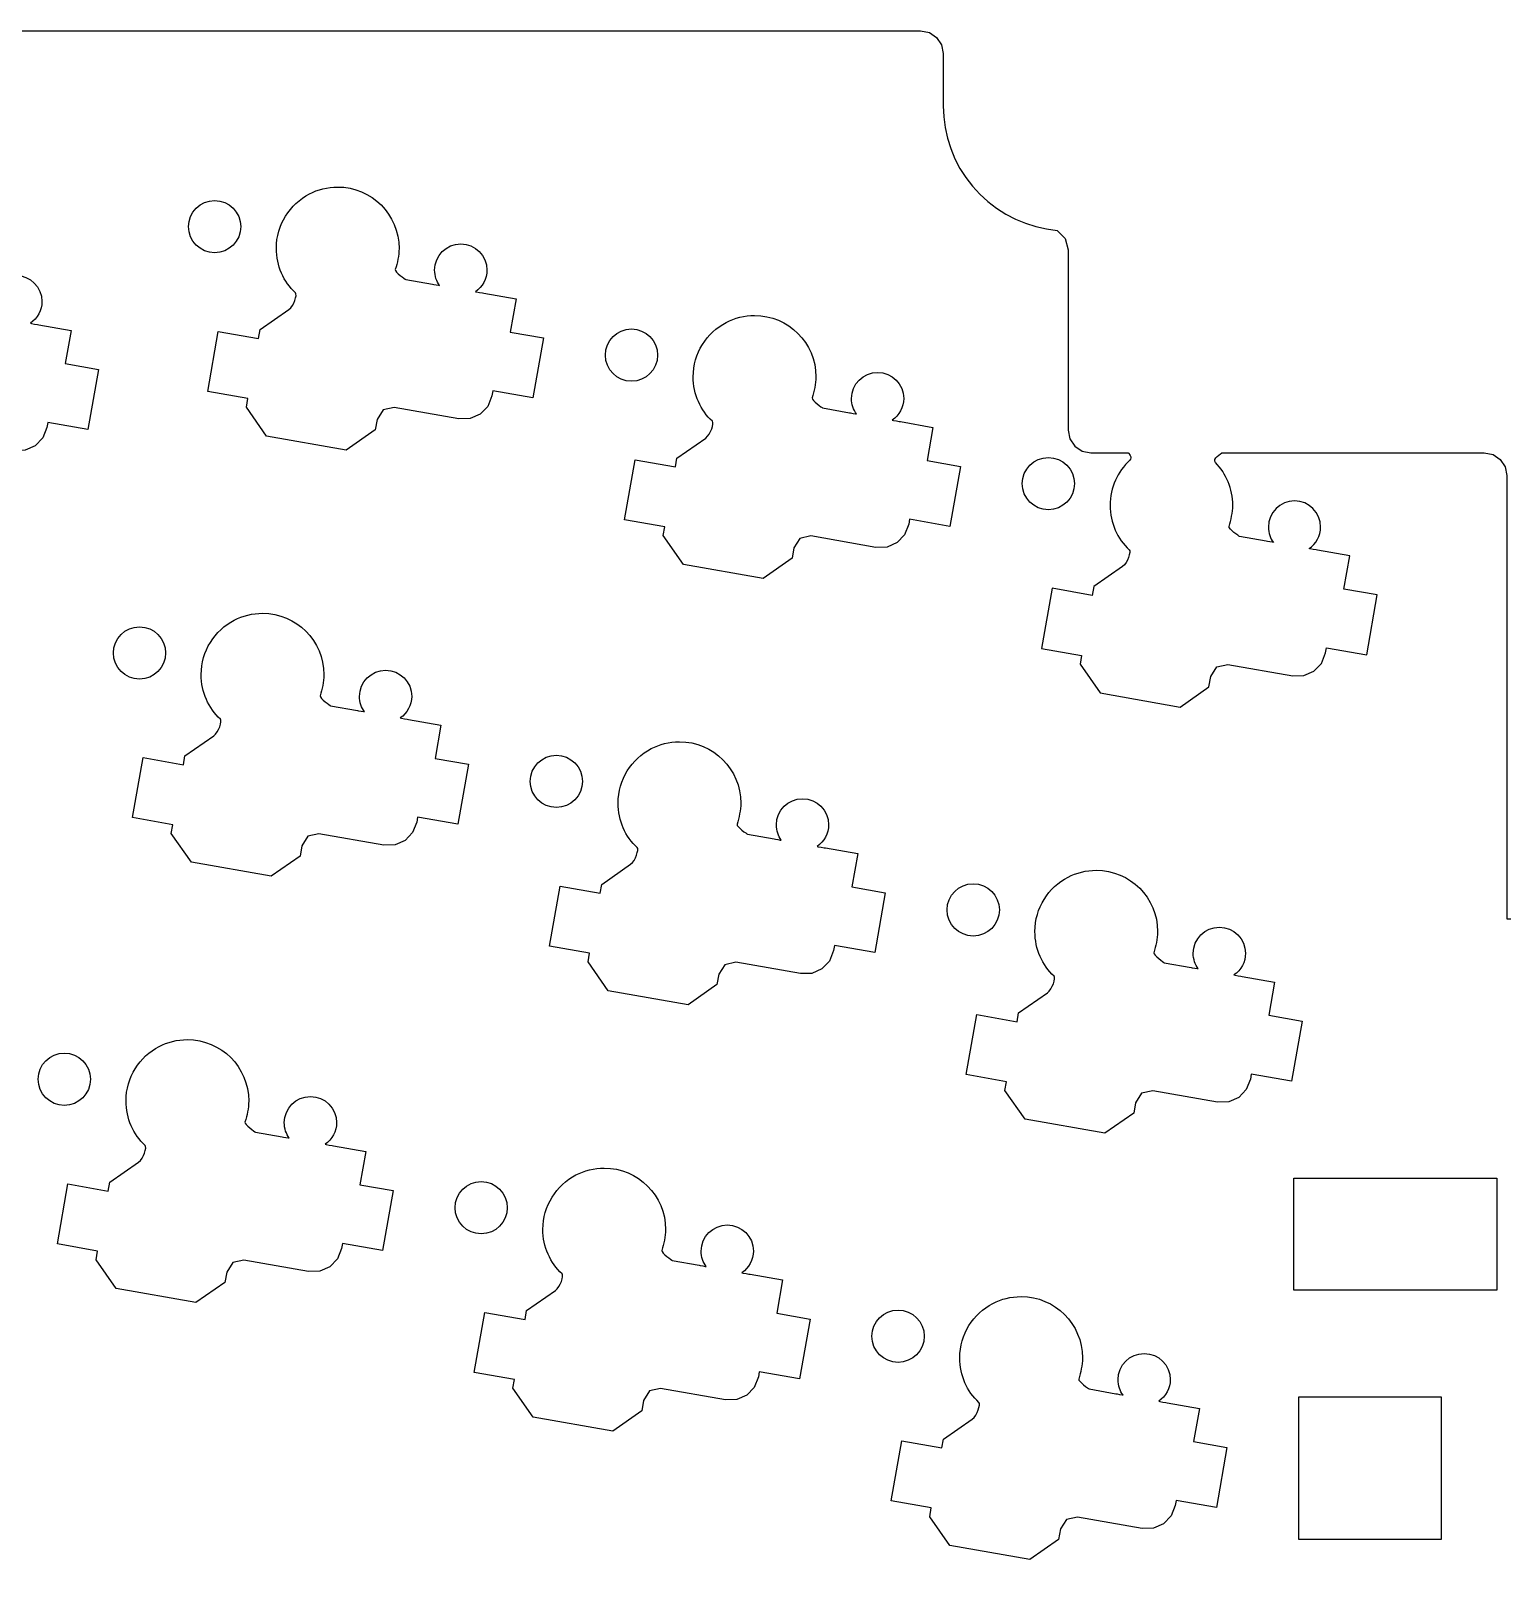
# Model space of a CAD drawing. Header units: millimetres. Extents: x 14 to 286, y 14 to 116.
# Drawn here: x 81.1 to 145.9, y 48.4 to 116.2 of the extents above; entities that cross this region are included whole.
import ezdxf

# ---------------------------------------------------------------- set-up
doc = ezdxf.new("R2010")
doc.units = ezdxf.units.MM

msp = doc.modelspace()

# ---------------------------------------------------------------- linework, layer by layer
at = {"color": 18, "linetype": 'Continuous', "lineweight": 25, "true_color": 0x000000}
for points in [[(136.73, 60.781), (136.73, 65.707), (145.673, 65.707), (145.673, 60.781), (136.73, 60.781)], [(136.949, 49.811), (136.949, 56.087), (143.22, 56.087), (143.22, 49.811), (136.949, 49.811)]]:
    msp.add_lwpolyline(points, close=True, dxfattribs=at)
for points, knots in [([(133.566, 97.631), (133.566, 97.631), (133.124, 97.369), (133.282, 97.206), (133.754, 96.72), (134.046, 96.056), (134.046, 95.325), (134.046, 94.998), (133.965, 94.692), (133.88, 94.394), (133.85, 94.288), (134.337, 93.957), (134.337, 93.957), (134.337, 93.957), (135.521, 93.747), (135.521, 93.747), (135.521, 93.747), (135.84, 93.685), (135.831, 93.696), (135.696, 93.863), (135.612, 94.114), (135.612, 94.37), (135.612, 95.005), (136.127, 95.52), (136.762, 95.52), (137.397, 95.52), (137.912, 95.005), (137.912, 94.37), (137.912, 93.994), (137.71, 93.621), (137.405, 93.419), (137.395, 93.413), (137.772, 93.352), (137.772, 93.352), (137.772, 93.352), (139.195, 93.101), (139.195, 93.101), (139.195, 93.101), (138.938, 91.64), (138.938, 91.64), (138.938, 91.64), (140.405, 91.382), (140.405, 91.382), (140.405, 91.382), (139.94, 88.744), (139.94, 88.744), (139.94, 88.744), (138.168, 89.056), (138.168, 89.056), (138.168, 89.056), (138.129, 88.833), (138.129, 88.833), (138.129, 88.833), (137.947, 88.371), (137.947, 88.371), (137.947, 88.371), (137.615, 88.026), (137.615, 88.026), (137.615, 88.026), (137.177, 87.832), (137.177, 87.832), (137.177, 87.832), (136.681, 87.819), (136.681, 87.819), (136.681, 87.819), (133.828, 88.322), (133.828, 88.322), (133.828, 88.322), (133.342, 88.215), (133.342, 88.215), (133.342, 88.215), (133.075, 87.795), (133.075, 87.795), (133.075, 87.795), (132.994, 87.34), (132.994, 87.34), (132.994, 87.34), (131.723, 86.449), (131.723, 86.449), (131.723, 86.449), (128.215, 87.067), (128.215, 87.067), (128.215, 87.067), (127.326, 88.335), (127.326, 88.335), (127.326, 88.335), (127.394, 88.719), (127.394, 88.719), (127.394, 88.719), (125.624, 89.031), (125.624, 89.031), (125.624, 89.031), (126.09, 91.673), (126.09, 91.673), (126.09, 91.673), (127.86, 91.361), (127.86, 91.361), (127.86, 91.361), (127.928, 91.749), (127.928, 91.749), (127.928, 91.749), (129.197, 92.632), (129.197, 92.632), (129.422, 92.798), (129.572, 93.291), (129.488, 93.366), (128.967, 93.839), (128.646, 94.554), (128.646, 95.325), (128.646, 96.11), (128.981, 96.817), (129.516, 97.31), (129.647, 97.431), (129.448, 97.631), (129.453, 97.636), (129.453, 97.636), (127.801, 97.636), (127.801, 97.636), (127.801, 97.636), (127.418, 97.712), (127.418, 97.712), (127.418, 97.712), (127.094, 97.928), (127.094, 97.928), (127.094, 97.928), (126.877, 98.253), (126.877, 98.253), (126.877, 98.253), (126.801, 98.636), (126.801, 98.636), (126.801, 98.636), (126.801, 106.571), (126.801, 106.571), (126.801, 106.571), (126.673, 107.061), (126.673, 107.061), (126.673, 107.061), (126.321, 107.425), (126.321, 107.425), (126.321, 107.425), (125.846, 107.488), (125.846, 107.488), (125.846, 107.488), (125.377, 107.592), (125.377, 107.592), (125.377, 107.592), (124.92, 107.736), (124.92, 107.736), (124.92, 107.736), (124.476, 107.919), (124.476, 107.919), (124.476, 107.919), (124.051, 108.141), (124.051, 108.141), (124.051, 108.141), (123.646, 108.399), (123.646, 108.399), (123.646, 108.399), (123.265, 108.691), (123.265, 108.691), (123.265, 108.691), (122.912, 109.015), (122.912, 109.015), (122.912, 109.015), (122.587, 109.369), (122.587, 109.369), (122.587, 109.369), (122.295, 109.749), (122.295, 109.749), (122.295, 109.749), (122.038, 110.154), (122.038, 110.154), (122.038, 110.154), (121.816, 110.58), (121.816, 110.58), (121.816, 110.58), (121.632, 111.023), (121.632, 111.023), (121.632, 111.023), (121.488, 111.481), (121.488, 111.481), (121.488, 111.481), (121.384, 111.949), (121.384, 111.949), (121.384, 111.949), (121.322, 112.425), (121.322, 112.425), (121.322, 112.425), (121.301, 112.904), (121.301, 112.904), (121.301, 112.904), (121.301, 115.209), (121.301, 115.209), (121.301, 115.209), (121.222, 115.598), (121.222, 115.598), (121.222, 115.598), (121.008, 115.916), (121.008, 115.916), (121.008, 115.916), (120.69, 116.13), (120.69, 116.13), (120.69, 116.13), (120.301, 116.209), (120.301, 116.209), (120.301, 116.209), (30.128, 116.209), (30.128, 116.209), (30.128, 116.209), (29.745, 116.182), (29.745, 116.182), (29.745, 116.182), (29.335, 116.095), (29.335, 116.095), (29.335, 116.095), (28.942, 115.952), (28.942, 115.952), (28.942, 115.952), (28.572, 115.755), (28.572, 115.755), (28.572, 115.755), (28.233, 115.509), (28.233, 115.509), (28.233, 115.509), (27.932, 115.218), (27.932, 115.218), (27.932, 115.218), (27.674, 114.888), (27.674, 114.888), (27.674, 114.888), (27.464, 114.525), (27.464, 114.525), (27.464, 114.525), (27.307, 114.137), (27.307, 114.137), (27.307, 114.137), (27.214, 113.764), (27.214, 113.764), (27.214, 113.764), (13.794, 37.652), (13.794, 37.652), (13.794, 37.652), (13.753, 37.261), (13.753, 37.261), (13.753, 37.261), (13.77, 36.833), (13.77, 36.833), (13.77, 36.833), (13.794, 36.373), (13.794, 36.373), (13.794, 36.373), (13.904, 35.97), (13.904, 35.97), (13.904, 35.97), (14.096, 35.604), (14.096, 35.604), (14.096, 35.604), (14.353, 35.219), (14.353, 35.219), (14.353, 35.219), (14.618, 34.899), (14.618, 34.899), (14.618, 34.899), (14.93, 34.624), (14.93, 34.624), (14.93, 34.624), (15.25, 34.431), (15.25, 34.431), (15.25, 34.431), (15.58, 34.248), (15.58, 34.248), (15.58, 34.248), (16.084, 34.12), (16.084, 34.12), (16.084, 34.12), (17.703, 33.864), (17.703, 33.864), (17.703, 33.864), (131.759, 13.753), (131.759, 13.753), (131.759, 13.753), (168.066, 13.753), (168.066, 13.753), (168.066, 13.753), (282.191, 33.843), (282.191, 33.843), (282.241, 33.845), (282.339, 33.859), (282.463, 33.88), (282.916, 33.954), (283.711, 34.117), (283.711, 34.117), (283.711, 34.117), (284.248, 34.294), (284.248, 34.294), (284.248, 34.294), (284.591, 34.466), (284.591, 34.466), (284.591, 34.466), (284.935, 34.69), (284.935, 34.69), (284.935, 34.69), (285.182, 34.959), (285.182, 34.959), (285.182, 34.959), (285.451, 35.281), (285.451, 35.281), (285.451, 35.281), (285.646, 35.624), (285.646, 35.624), (285.646, 35.624), (285.84, 36.006), (285.84, 36.006), (285.84, 36.006), (285.977, 36.412), (285.977, 36.412), (285.977, 36.412), (286.054, 36.833), (286.054, 36.833), (286.054, 36.833), (286.071, 37.261), (286.071, 37.261), (286.071, 37.261), (286.031, 37.652), (286.031, 37.652), (286.031, 37.652), (284.654, 45.458), (284.654, 45.458), (284.654, 45.458), (283.711, 45.292), (283.711, 45.292), (283.711, 45.292), (281.939, 44.979), (281.939, 44.979), (281.939, 44.979), (281.978, 44.757), (281.978, 44.757), (281.978, 44.757), (281.966, 44.26), (281.966, 44.26), (281.966, 44.26), (281.771, 43.823), (281.771, 43.823), (281.771, 43.823), (281.426, 43.49), (281.426, 43.49), (281.426, 43.49), (280.964, 43.309), (280.964, 43.309), (280.964, 43.309), (278.111, 42.806), (278.111, 42.806), (278.111, 42.806), (277.692, 42.538), (277.692, 42.538), (277.692, 42.538), (277.584, 42.053), (277.584, 42.053), (277.584, 42.053), (277.664, 41.597), (277.664, 41.597), (277.664, 41.597), (276.774, 40.325), (276.774, 40.325), (276.774, 40.325), (273.267, 39.707), (273.267, 39.707), (273.267, 39.707), (271.998, 40.594), (271.998, 40.594), (271.998, 40.594), (271.93, 40.978), (271.93, 40.978), (271.93, 40.978), (270.16, 40.666), (270.16, 40.666), (270.16, 40.666), (269.695, 43.308), (269.695, 43.308), (269.695, 43.308), (271.464, 43.62), (271.464, 43.62), (271.464, 43.62), (271.396, 44.008), (271.396, 44.008), (271.396, 44.008), (272.286, 45.272), (272.286, 45.272), (272.441, 45.504), (272.413, 46.019), (272.308, 46.061), (271.657, 46.327), (271.11, 46.889), (270.847, 47.614), (270.49, 48.592), (270.736, 49.645), (271.395, 50.363), (271.679, 50.673), (272.039, 50.921), (272.46, 51.074), (273.861, 51.584), (275.411, 50.861), (275.921, 49.461), (276.033, 49.153), (276.062, 48.838), (276.084, 48.529), (276.092, 48.419), (276.663, 48.275), (276.663, 48.275), (276.663, 48.275), (277.848, 48.482), (277.848, 48.482), (277.848, 48.482), (278.168, 48.533), (278.156, 48.54), (277.972, 48.651), (277.807, 48.858), (277.72, 49.099), (277.503, 49.695), (277.811, 50.356), (278.407, 50.573), (279.003, 50.79), (279.664, 50.482), (279.881, 49.886), (280.01, 49.532), (279.948, 49.113), (279.73, 48.818), (279.723, 48.809), (280.098, 48.881), (280.098, 48.881), (280.098, 48.881), (281.521, 49.132), (281.521, 49.132), (281.521, 49.132), (281.778, 47.671), (281.778, 47.671), (281.778, 47.671), (283.246, 47.93), (283.246, 47.93), (283.246, 47.93), (284.189, 48.096), (284.189, 48.096), (284.189, 48.096), (281.346, 64.219), (281.346, 64.219), (281.346, 64.219), (280.403, 64.052), (280.403, 64.052), (280.403, 64.052), (278.632, 63.739), (278.632, 63.739), (278.632, 63.739), (278.671, 63.517), (278.671, 63.517), (278.671, 63.517), (278.659, 63.02), (278.659, 63.02), (278.659, 63.02), (278.464, 62.583), (278.464, 62.583), (278.464, 62.583), (278.119, 62.25), (278.119, 62.25), (278.119, 62.25), (277.657, 62.069), (277.657, 62.069), (277.657, 62.069), (274.804, 61.566), (274.804, 61.566), (274.804, 61.566), (274.384, 61.298), (274.384, 61.298), (274.384, 61.298), (274.277, 60.813), (274.277, 60.813), (274.277, 60.813), (274.357, 60.357), (274.357, 60.357), (274.357, 60.357), (273.467, 59.085), (273.467, 59.085), (273.467, 59.085), (269.959, 58.467), (269.959, 58.467), (269.959, 58.467), (268.69, 59.354), (268.69, 59.354), (268.69, 59.354), (268.622, 59.738), (268.622, 59.738), (268.622, 59.738), (266.853, 59.426), (266.853, 59.426), (266.853, 59.426), (266.387, 62.068), (266.387, 62.068), (266.387, 62.068), (268.157, 62.38), (268.157, 62.38), (268.157, 62.38), (268.088, 62.768), (268.088, 62.768), (268.088, 62.768), (268.978, 64.032), (268.978, 64.032), (269.134, 64.264), (269.105, 64.779), (269.001, 64.821), (268.349, 65.086), (267.803, 65.649), (267.539, 66.374), (267.183, 67.352), (267.429, 68.405), (268.087, 69.123), (268.371, 69.433), (268.731, 69.681), (269.153, 69.834), (270.553, 70.344), (272.104, 69.621), (272.613, 68.221), (272.725, 67.913), (272.755, 67.598), (272.777, 67.289), (272.785, 67.179), (273.355, 67.035), (273.355, 67.035), (273.355, 67.035), (274.54, 67.242), (274.54, 67.242), (274.54, 67.242), (274.861, 67.292), (274.848, 67.3), (274.665, 67.411), (274.5, 67.618), (274.412, 67.859), (274.195, 68.455), (274.503, 69.116), (275.099, 69.333), (275.696, 69.55), (276.356, 69.242), (276.573, 68.646), (276.702, 68.292), (276.64, 67.873), (276.422, 67.578), (276.415, 67.569), (276.79, 67.641), (276.79, 67.641), (276.79, 67.641), (278.213, 67.892), (278.213, 67.892), (278.213, 67.892), (278.471, 66.431), (278.471, 66.431), (278.471, 66.431), (279.938, 66.69), (279.938, 66.69), (279.938, 66.69), (280.881, 66.857), (280.881, 66.857), (280.881, 66.857), (278.038, 82.979), (278.038, 82.979), (278.038, 82.979), (277.096, 82.814), (277.096, 82.814), (277.096, 82.814), (275.324, 82.501), (275.324, 82.501), (275.324, 82.501), (275.364, 82.278), (275.364, 82.278), (275.364, 82.278), (275.352, 81.782), (275.352, 81.782), (275.352, 81.782), (275.157, 81.344), (275.157, 81.344), (275.157, 81.344), (274.812, 81.011), (274.812, 81.011), (274.812, 81.011), (274.35, 80.83), (274.35, 80.83), (274.35, 80.83), (271.497, 80.327), (271.497, 80.327), (271.497, 80.327), (271.077, 80.06), (271.077, 80.06), (271.077, 80.06), (270.97, 79.574), (270.97, 79.574), (270.97, 79.574), (271.05, 79.119), (271.05, 79.119), (271.05, 79.119), (270.16, 77.847), (270.16, 77.847), (270.16, 77.847), (266.652, 77.228), (266.652, 77.228), (266.652, 77.228), (265.383, 78.115), (265.383, 78.115), (265.383, 78.115), (265.315, 78.5), (265.315, 78.5), (265.315, 78.5), (263.546, 78.188), (263.546, 78.188), (263.546, 78.188), (263.08, 80.829), (263.08, 80.829), (263.08, 80.829), (264.85, 81.141), (264.85, 81.141), (264.85, 81.141), (264.781, 81.529), (264.781, 81.529), (264.781, 81.529), (265.671, 82.793), (265.671, 82.793), (265.827, 83.026), (265.798, 83.54), (265.694, 83.583), (265.042, 83.848), (264.496, 84.411), (264.232, 85.135), (263.876, 86.114), (264.122, 87.166), (264.78, 87.885), (265.064, 88.195), (265.424, 88.443), (265.846, 88.596), (267.246, 89.106), (268.797, 88.383), (269.306, 86.982), (269.418, 86.675), (269.448, 86.36), (269.47, 86.051), (269.478, 85.941), (270.048, 85.797), (270.048, 85.797), (270.048, 85.797), (271.233, 86.004), (271.233, 86.004), (271.233, 86.004), (271.554, 86.054), (271.541, 86.062), (271.358, 86.173), (271.193, 86.38), (271.105, 86.621), (270.888, 87.217), (271.196, 87.878), (271.792, 88.095), (272.389, 88.312), (273.049, 88.004), (273.266, 87.407), (273.395, 87.054), (273.333, 86.634), (273.115, 86.34), (273.108, 86.331), (273.483, 86.403), (273.483, 86.403), (273.483, 86.403), (274.906, 86.653), (274.906, 86.653), (274.906, 86.653), (275.164, 85.193), (275.164, 85.193), (275.164, 85.193), (276.631, 85.452), (276.631, 85.452), (276.631, 85.452), (277.573, 85.618), (277.573, 85.618), (277.573, 85.618), (274.73, 101.74), (274.73, 101.74), (274.73, 101.74), (273.788, 101.574), (273.788, 101.574), (273.788, 101.574), (272.016, 101.261), (272.016, 101.261), (272.016, 101.261), (272.055, 101.039), (272.055, 101.039), (272.055, 101.039), (272.043, 100.542), (272.043, 100.542), (272.043, 100.542), (271.848, 100.105), (271.848, 100.105), (271.848, 100.105), (271.503, 99.772), (271.503, 99.772), (271.503, 99.772), (271.041, 99.59), (271.041, 99.59), (271.041, 99.59), (268.188, 99.087), (268.188, 99.087), (268.188, 99.087), (267.769, 98.82), (267.769, 98.82), (267.769, 98.82), (267.661, 98.334), (267.661, 98.334), (267.661, 98.334), (267.741, 97.879), (267.741, 97.879), (267.741, 97.879), (266.851, 96.607), (266.851, 96.607), (266.851, 96.607), (263.344, 95.989), (263.344, 95.989), (263.344, 95.989), (262.074, 96.876), (262.074, 96.876), (262.074, 96.876), (262.007, 97.26), (262.007, 97.26), (262.007, 97.26), (260.237, 96.948), (260.237, 96.948), (260.237, 96.948), (259.771, 99.59), (259.771, 99.59), (259.771, 99.59), (261.541, 99.902), (261.541, 99.902), (261.541, 99.902), (261.472, 100.29), (261.472, 100.29), (261.472, 100.29), (262.362, 101.554), (262.362, 101.554), (262.518, 101.786), (262.489, 102.301), (262.385, 102.343), (261.734, 102.608), (261.187, 103.171), (260.923, 103.896), (260.567, 104.874), (260.813, 105.927), (261.472, 106.645), (261.755, 106.955), (262.115, 107.203), (262.537, 107.356), (263.937, 107.866), (265.488, 107.143), (265.998, 105.743), (266.11, 105.435), (266.139, 105.12), (266.161, 104.811), (266.169, 104.701), (266.74, 104.557), (266.74, 104.557), (266.74, 104.557), (267.924, 104.764), (267.924, 104.764), (267.924, 104.764), (268.245, 104.814), (268.232, 104.822), (268.049, 104.933), (267.884, 105.14), (267.796, 105.381), (267.579, 105.977), (267.887, 106.638), (268.484, 106.855), (269.08, 107.072), (269.741, 106.764), (269.958, 106.168), (270.086, 105.814), (270.024, 105.395), (269.806, 105.1), (269.8, 105.091), (270.175, 105.163), (270.175, 105.163), (270.175, 105.163), (271.598, 105.413), (271.598, 105.413), (271.598, 105.413), (271.855, 103.953), (271.855, 103.953), (271.855, 103.953), (273.322, 104.212), (273.322, 104.212), (273.322, 104.212), (274.265, 104.378), (274.265, 104.378), (274.265, 104.378), (272.61, 113.764), (272.61, 113.764), (272.61, 113.764), (272.517, 114.137), (272.517, 114.137), (272.517, 114.137), (272.361, 114.525), (272.361, 114.525), (272.361, 114.525), (272.151, 114.888), (272.151, 114.888), (272.151, 114.888), (271.893, 115.218), (271.893, 115.218), (271.893, 115.218), (271.592, 115.509), (271.592, 115.509), (271.592, 115.509), (271.253, 115.755), (271.253, 115.755), (271.253, 115.755), (270.883, 115.952), (270.883, 115.952), (270.883, 115.952), (270.49, 116.095), (270.49, 116.095), (270.49, 116.095), (270.08, 116.182), (270.08, 116.182), (270.08, 116.182), (269.697, 116.209), (269.697, 116.209), (269.697, 116.209), (179.524, 116.209), (179.524, 116.209), (179.524, 116.209), (179.135, 116.13), (179.135, 116.13), (179.135, 116.13), (178.817, 115.916), (178.817, 115.916), (178.817, 115.916), (178.603, 115.598), (178.603, 115.598), (178.603, 115.598), (178.524, 115.209), (178.524, 115.209), (178.524, 115.209), (178.524, 112.904), (178.524, 112.904), (178.524, 112.904), (178.503, 112.425), (178.503, 112.425), (178.503, 112.425), (178.441, 111.949), (178.441, 111.949), (178.441, 111.949), (178.337, 111.481), (178.337, 111.481), (178.337, 111.481), (178.192, 111.023), (178.192, 111.023), (178.192, 111.023), (178.009, 110.58), (178.009, 110.58), (178.009, 110.58), (177.787, 110.154), (177.787, 110.154), (177.787, 110.154), (177.529, 109.749), (177.529, 109.749), (177.529, 109.749), (177.237, 109.369), (177.237, 109.369), (177.237, 109.369), (176.913, 109.015), (176.913, 109.015), (176.913, 109.015), (176.559, 108.691), (176.559, 108.691), (176.559, 108.691), (176.179, 108.399), (176.179, 108.399), (176.179, 108.399), (175.774, 108.141), (175.774, 108.141), (175.774, 108.141), (175.348, 107.919), (175.348, 107.919), (175.348, 107.919), (174.905, 107.736), (174.905, 107.736), (174.905, 107.736), (174.448, 107.592), (174.448, 107.592), (174.448, 107.592), (173.979, 107.488), (173.979, 107.488), (173.979, 107.488), (173.503, 107.425), (173.503, 107.425), (173.503, 107.425), (173.024, 107.404), (173.024, 107.404), (173.024, 107.404), (154.713, 107.404), (154.713, 107.404), (154.713, 107.404), (154.331, 107.328), (154.331, 107.328), (154.331, 107.328), (154.006, 107.111), (154.006, 107.111), (154.006, 107.111), (153.79, 106.787), (153.79, 106.787), (153.79, 106.787), (153.713, 106.404), (153.713, 106.404), (153.713, 106.404), (153.713, 77.12), (153.713, 77.12), (153.713, 77.12), (146.111, 77.12), (146.111, 77.12), (146.111, 77.12), (146.111, 96.636), (146.111, 96.636), (146.111, 96.636), (146.033, 97.025), (146.033, 97.025), (146.033, 97.025), (145.818, 97.343), (145.818, 97.343), (145.818, 97.343), (145.501, 97.557), (145.501, 97.557), (145.501, 97.557), (145.111, 97.636), (145.111, 97.636), (145.111, 97.636), (133.566, 97.631), (133.566, 97.631)], [0, 0, 0, 0, 1, 1, 1, 2, 2, 2, 3, 3, 3, 4, 4, 4, 5, 5, 5, 6, 6, 6, 7, 7, 7, 8, 8, 8, 9, 9, 9, 10, 10, 10, 11, 11, 11, 12, 12, 12, 13, 13, 13, 14, 14, 14, 15, 15, 15, 16, 16, 16, 17, 17, 17, 18, 18, 18, 19, 19, 19, 20, 20, 20, 21, 21, 21, 22, 22, 22, 23, 23, 23, 24, 24, 24, 25, 25, 25, 26, 26, 26, 27, 27, 27, 28, 28, 28, 29, 29, 29, 30, 30, 30, 31, 31, 31, 32, 32, 32, 33, 33, 33, 34, 34, 34, 35, 35, 35, 36, 36, 36, 37, 37, 37, 38, 38, 38, 39, 39, 39, 40, 40, 40, 41, 41, 41, 42, 42, 42, 43, 43, 43, 44, 44, 44, 45, 45, 45, 46, 46, 46, 47, 47, 47, 48, 48, 48, 49, 49, 49, 50, 50, 50, 51, 51, 51, 52, 52, 52, 53, 53, 53, 54, 54, 54, 55, 55, 55, 56, 56, 56, 57, 57, 57, 58, 58, 58, 59, 59, 59, 60, 60, 60, 61, 61, 61, 62, 62, 62, 63, 63, 63, 64, 64, 64, 65, 65, 65, 66, 66, 66, 67, 67, 67, 68, 68, 68, 69, 69, 69, 70, 70, 70, 71, 71, 71, 72, 72, 72, 73, 73, 73, 74, 74, 74, 75, 75, 75, 76, 76, 76, 77, 77, 77, 78, 78, 78, 79, 79, 79, 80, 80, 80, 81, 81, 81, 82, 82, 82, 83, 83, 83, 84, 84, 84, 85, 85, 85, 86, 86, 86, 87, 87, 87, 88, 88, 88, 89, 89, 89, 90, 90, 90, 91, 91, 91, 92, 92, 92, 93, 93, 93, 94, 94, 94, 95, 95, 95, 96, 96, 96, 97, 97, 97, 98, 98, 98, 99, 99, 99, 100, 100, 100, 101, 101, 101, 102, 102, 102, 103, 103, 103, 104, 104, 104, 105, 105, 105, 106, 106, 106, 107, 107, 107, 108, 108, 108, 109, 109, 109, 110, 110, 110, 111, 111, 111, 112, 112, 112, 113, 113, 113, 114, 114, 114, 115, 115, 115, 116, 116, 116, 117, 117, 117, 118, 118, 118, 119, 119, 119, 120, 120, 120, 121, 121, 121, 122, 122, 122, 123, 123, 123, 124, 124, 124, 125, 125, 125, 126, 126, 126, 127, 127, 127, 128, 128, 128, 129, 129, 129, 130, 130, 130, 131, 131, 131, 132, 132, 132, 133, 133, 133, 134, 134, 134, 135, 135, 135, 136, 136, 136, 137, 137, 137, 138, 138, 138, 139, 139, 139, 140, 140, 140, 141, 141, 141, 142, 142, 142, 143, 143, 143, 144, 144, 144, 145, 145, 145, 146, 146, 146, 147, 147, 147, 148, 148, 148, 149, 149, 149, 150, 150, 150, 151, 151, 151, 152, 152, 152, 153, 153, 153, 154, 154, 154, 155, 155, 155, 156, 156, 156, 157, 157, 157, 158, 158, 158, 159, 159, 159, 160, 160, 160, 161, 161, 161, 162, 162, 162, 163, 163, 163, 164, 164, 164, 165, 165, 165, 166, 166, 166, 167, 167, 167, 168, 168, 168, 169, 169, 169, 170, 170, 170, 171, 171, 171, 172, 172, 172, 173, 173, 173, 174, 174, 174, 175, 175, 175, 176, 176, 176, 177, 177, 177, 178, 178, 178, 179, 179, 179, 180, 180, 180, 181, 181, 181, 182, 182, 182, 183, 183, 183, 184, 184, 184, 185, 185, 185, 186, 186, 186, 187, 187, 187, 188, 188, 188, 189, 189, 189, 190, 190, 190, 191, 191, 191, 192, 192, 192, 193, 193, 193, 194, 194, 194, 195, 195, 195, 196, 196, 196, 197, 197, 197, 198, 198, 198, 199, 199, 199, 200, 200, 200, 201, 201, 201, 202, 202, 202, 203, 203, 203, 204, 204, 204, 205, 205, 205, 206, 206, 206, 207, 207, 207, 208, 208, 208, 209, 209, 209, 210, 210, 210, 211, 211, 211, 212, 212, 212, 213, 213, 213, 214, 214, 214, 215, 215, 215, 216, 216, 216, 217, 217, 217, 218, 218, 218, 219, 219, 219, 220, 220, 220, 221, 221, 221, 222, 222, 222, 223, 223, 223, 224, 224, 224, 225, 225, 225, 226, 226, 226, 227, 227, 227, 228, 228, 228, 229, 229, 229, 230, 230, 230, 231, 231, 231, 232, 232, 232, 233, 233, 233, 234, 234, 234, 235, 235, 235, 236, 236, 236, 237, 237, 237, 238, 238, 238, 239, 239, 239, 240, 240, 240, 241, 241, 241, 242, 242, 242, 243, 243, 243, 244, 244, 244, 245, 245, 245, 246, 246, 246, 247, 247, 247, 248, 248, 248, 249, 249, 249, 250, 250, 250, 251, 251, 251, 252, 252, 252, 253, 253, 253, 254, 254, 254, 255, 255, 255, 256, 256, 256, 257, 257, 257, 258, 258, 258, 259, 259, 259, 260, 260, 260, 261, 261, 261, 262, 262, 262, 263, 263, 263, 264, 264, 264, 265, 265, 265, 266, 266, 266, 267, 267, 267, 268, 268, 268, 269, 269, 269, 270, 270, 270, 271, 271, 271, 272, 272, 272, 273, 273, 273, 274, 274, 274, 275, 275, 275, 276, 276, 276, 277, 277, 277, 278, 278, 278, 279, 279, 279, 280, 280, 280, 281, 281, 281, 282, 282, 282, 283, 283, 283, 284, 284, 284, 285, 285, 285, 286, 286, 286, 287, 287, 287, 288, 288, 288, 289, 289, 289, 290, 290, 290, 291, 291, 291, 292, 292, 292, 293, 293, 293, 294, 294, 294, 295, 295, 295, 296, 296, 296, 297, 297, 297, 298, 298, 298, 299, 299, 299, 300, 300, 300, 301, 301, 301, 302, 302, 302, 303, 303, 303, 304, 304, 304, 305, 305, 305, 306, 306, 306, 307, 307, 307, 308, 308, 308, 309, 309, 309, 310, 310, 310, 311, 311, 311, 312, 312, 312, 312]), ([(102.501, 104.409), (102.501, 104.409), (101.078, 104.66), (101.078, 104.66), (101.078, 104.66), (100.701, 104.721), (100.711, 104.727), (101.016, 104.929), (101.218, 105.303), (101.218, 105.679), (101.218, 106.313), (100.703, 106.829), (100.068, 106.829), (99.433, 106.829), (98.918, 106.313), (98.918, 105.679), (98.918, 105.422), (99.002, 105.172), (99.137, 105.004), (99.146, 104.993), (98.827, 105.055), (98.827, 105.055), (98.827, 105.055), (97.643, 105.266), (97.643, 105.266), (97.643, 105.266), (97.156, 105.597), (97.186, 105.703), (97.271, 106), (97.351, 106.307), (97.351, 106.634), (97.351, 108.124), (96.142, 109.334), (94.651, 109.334), (94.203, 109.334), (93.779, 109.224), (93.407, 109.03), (92.542, 108.58), (91.951, 107.675), (91.951, 106.634), (91.951, 105.863), (92.272, 105.147), (92.794, 104.675), (92.878, 104.599), (92.728, 104.106), (92.503, 103.941), (92.503, 103.941), (91.234, 103.057), (91.234, 103.057), (91.234, 103.057), (91.166, 102.669), (91.166, 102.669), (91.166, 102.669), (89.396, 102.981), (89.396, 102.981), (89.396, 102.981), (88.93, 100.34), (88.93, 100.34), (88.93, 100.34), (90.7, 100.028), (90.7, 100.028), (90.7, 100.028), (90.632, 99.643), (90.632, 99.643), (90.632, 99.643), (91.521, 98.376), (91.521, 98.376), (91.521, 98.376), (95.029, 97.757), (95.029, 97.757), (95.029, 97.757), (96.3, 98.648), (96.3, 98.648), (96.3, 98.648), (96.381, 99.103), (96.381, 99.103), (96.381, 99.103), (96.648, 99.523), (96.648, 99.523), (96.648, 99.523), (97.134, 99.631), (97.134, 99.631), (97.134, 99.631), (99.986, 99.128), (99.986, 99.128), (99.986, 99.128), (100.483, 99.14), (100.483, 99.14), (100.483, 99.14), (100.92, 99.335), (100.92, 99.335), (100.92, 99.335), (101.253, 99.68), (101.253, 99.68), (101.253, 99.68), (101.435, 100.142), (101.435, 100.142), (101.435, 100.142), (101.474, 100.364), (101.474, 100.364), (101.474, 100.364), (103.246, 100.052), (103.246, 100.052), (103.246, 100.052), (103.711, 102.69), (103.711, 102.69), (103.711, 102.69), (102.244, 102.949), (102.244, 102.949), (102.244, 102.949), (102.501, 104.409), (102.501, 104.409)], [0, 0, 0, 0, 1, 1, 1, 2, 2, 2, 3, 3, 3, 4, 4, 4, 5, 5, 5, 6, 6, 6, 7, 7, 7, 8, 8, 8, 9, 9, 9, 10, 10, 10, 11, 11, 11, 12, 12, 12, 13, 13, 13, 14, 14, 14, 15, 15, 15, 16, 16, 16, 17, 17, 17, 18, 18, 18, 19, 19, 19, 20, 20, 20, 21, 21, 21, 22, 22, 22, 23, 23, 23, 24, 24, 24, 25, 25, 25, 26, 26, 26, 27, 27, 27, 28, 28, 28, 29, 29, 29, 30, 30, 30, 31, 31, 31, 32, 32, 32, 33, 33, 33, 34, 34, 34, 35, 35, 35, 36, 36, 36, 37, 37, 37, 37]), ([(89.234, 108.739), (88.6, 108.739), (88.084, 108.224), (88.084, 107.589), (88.084, 106.954), (88.6, 106.439), (89.234, 106.439), (89.869, 106.439), (90.384, 106.954), (90.384, 107.589), (90.384, 108.224), (89.869, 108.739), (89.234, 108.739)], [0, 0, 0, 0, 1, 1, 1, 2, 2, 2, 3, 3, 3, 4, 4, 4, 4]), ([(82.915, 103.022), (82.915, 103.022), (81.492, 103.273), (81.492, 103.273), (81.492, 103.273), (81.116, 103.334), (81.125, 103.34), (81.431, 103.542), (81.632, 103.916), (81.632, 104.292), (81.632, 104.926), (81.117, 105.442), (80.482, 105.442), (79.848, 105.442), (79.332, 104.926), (79.332, 104.292), (79.332, 104.035), (79.417, 103.785), (79.551, 103.617), (79.56, 103.606), (79.242, 103.668), (79.242, 103.668), (79.242, 103.668), (78.057, 103.879), (78.057, 103.879), (78.057, 103.879), (77.57, 104.21), (77.601, 104.316), (77.686, 104.613), (77.766, 104.92), (77.766, 105.247), (77.766, 106.737), (76.556, 107.947), (75.066, 107.947), (74.617, 107.947), (74.194, 107.837), (73.821, 107.643), (72.957, 107.193), (72.366, 106.288), (72.366, 105.247), (72.366, 104.476), (72.687, 103.76), (73.208, 103.288), (73.292, 103.212), (73.143, 102.719), (72.917, 102.554), (72.917, 102.554), (71.648, 101.67), (71.648, 101.67), (71.648, 101.67), (71.58, 101.282), (71.58, 101.282), (71.58, 101.282), (69.81, 101.594), (69.81, 101.594), (69.81, 101.594), (69.345, 98.953), (69.345, 98.953), (69.345, 98.953), (71.114, 98.641), (71.114, 98.641), (71.114, 98.641), (71.046, 98.256), (71.046, 98.256), (71.046, 98.256), (71.936, 96.989), (71.936, 96.989), (71.936, 96.989), (75.443, 96.37), (75.443, 96.37), (75.443, 96.37), (76.715, 97.261), (76.715, 97.261), (76.715, 97.261), (76.795, 97.716), (76.795, 97.716), (76.795, 97.716), (77.062, 98.136), (77.062, 98.136), (77.062, 98.136), (77.548, 98.244), (77.548, 98.244), (77.548, 98.244), (80.401, 97.741), (80.401, 97.741), (80.401, 97.741), (80.897, 97.753), (80.897, 97.753), (80.897, 97.753), (81.335, 97.948), (81.335, 97.948), (81.335, 97.948), (81.668, 98.292), (81.668, 98.292), (81.668, 98.292), (81.849, 98.755), (81.849, 98.755), (81.849, 98.755), (81.888, 98.977), (81.888, 98.977), (81.888, 98.977), (83.66, 98.665), (83.66, 98.665), (83.66, 98.665), (84.125, 101.303), (84.125, 101.303), (84.125, 101.303), (82.658, 101.562), (82.658, 101.562), (82.658, 101.562), (82.915, 103.022), (82.915, 103.022)], [0, 0, 0, 0, 1, 1, 1, 2, 2, 2, 3, 3, 3, 4, 4, 4, 5, 5, 5, 6, 6, 6, 7, 7, 7, 8, 8, 8, 9, 9, 9, 10, 10, 10, 11, 11, 11, 12, 12, 12, 13, 13, 13, 14, 14, 14, 15, 15, 15, 16, 16, 16, 17, 17, 17, 18, 18, 18, 19, 19, 19, 20, 20, 20, 21, 21, 21, 22, 22, 22, 23, 23, 23, 24, 24, 24, 25, 25, 25, 26, 26, 26, 27, 27, 27, 28, 28, 28, 29, 29, 29, 30, 30, 30, 31, 31, 31, 32, 32, 32, 33, 33, 33, 34, 34, 34, 35, 35, 35, 36, 36, 36, 37, 37, 37, 37]), ([(107.581, 103.086), (106.947, 103.086), (106.431, 102.57), (106.431, 101.936), (106.431, 101.301), (106.947, 100.786), (107.581, 100.786), (108.216, 100.786), (108.731, 101.301), (108.731, 101.936), (108.731, 102.57), (108.216, 103.086), (107.581, 103.086)], [0, 0, 0, 0, 1, 1, 1, 2, 2, 2, 3, 3, 3, 4, 4, 4, 4]), ([(120.848, 98.756), (120.848, 98.756), (119.425, 99.007), (119.425, 99.007), (119.425, 99.007), (119.048, 99.068), (119.058, 99.074), (119.363, 99.276), (119.565, 99.65), (119.565, 100.026), (119.565, 100.66), (119.05, 101.176), (118.415, 101.176), (117.78, 101.176), (117.265, 100.66), (117.265, 100.026), (117.265, 99.769), (117.349, 99.519), (117.484, 99.351), (117.493, 99.34), (117.174, 99.402), (117.174, 99.402), (117.174, 99.402), (115.99, 99.613), (115.99, 99.613), (115.99, 99.613), (115.503, 99.944), (115.533, 100.05), (115.618, 100.347), (115.698, 100.654), (115.698, 100.981), (115.698, 102.471), (114.489, 103.681), (112.998, 103.681), (112.55, 103.681), (112.127, 103.571), (111.754, 103.377), (110.889, 102.927), (110.298, 102.022), (110.298, 100.981), (110.298, 100.21), (110.62, 99.494), (111.141, 99.022), (111.225, 98.946), (111.075, 98.453), (110.85, 98.288), (110.85, 98.288), (109.581, 97.404), (109.581, 97.404), (109.581, 97.404), (109.513, 97.016), (109.513, 97.016), (109.513, 97.016), (107.743, 97.328), (107.743, 97.328), (107.743, 97.328), (107.277, 94.687), (107.277, 94.687), (107.277, 94.687), (109.047, 94.375), (109.047, 94.375), (109.047, 94.375), (108.979, 93.99), (108.979, 93.99), (108.979, 93.99), (109.868, 92.723), (109.868, 92.723), (109.868, 92.723), (113.376, 92.104), (113.376, 92.104), (113.376, 92.104), (114.647, 92.995), (114.647, 92.995), (114.647, 92.995), (114.728, 93.45), (114.728, 93.45), (114.728, 93.45), (114.995, 93.87), (114.995, 93.87), (114.995, 93.87), (115.481, 93.978), (115.481, 93.978), (115.481, 93.978), (118.334, 93.475), (118.334, 93.475), (118.334, 93.475), (118.83, 93.487), (118.83, 93.487), (118.83, 93.487), (119.268, 93.682), (119.268, 93.682), (119.268, 93.682), (119.6, 94.026), (119.6, 94.026), (119.6, 94.026), (119.782, 94.489), (119.782, 94.489), (119.782, 94.489), (119.821, 94.711), (119.821, 94.711), (119.821, 94.711), (121.593, 94.399), (121.593, 94.399), (121.593, 94.399), (122.058, 97.037), (122.058, 97.037), (122.058, 97.037), (120.591, 97.296), (120.591, 97.296), (120.591, 97.296), (120.848, 98.756), (120.848, 98.756)], [0, 0, 0, 0, 1, 1, 1, 2, 2, 2, 3, 3, 3, 4, 4, 4, 5, 5, 5, 6, 6, 6, 7, 7, 7, 8, 8, 8, 9, 9, 9, 10, 10, 10, 11, 11, 11, 12, 12, 12, 13, 13, 13, 14, 14, 14, 15, 15, 15, 16, 16, 16, 17, 17, 17, 18, 18, 18, 19, 19, 19, 20, 20, 20, 21, 21, 21, 22, 22, 22, 23, 23, 23, 24, 24, 24, 25, 25, 25, 26, 26, 26, 27, 27, 27, 28, 28, 28, 29, 29, 29, 30, 30, 30, 31, 31, 31, 32, 32, 32, 33, 33, 33, 34, 34, 34, 35, 35, 35, 36, 36, 36, 37, 37, 37, 37]), ([(125.928, 97.43), (125.294, 97.43), (124.778, 96.915), (124.778, 96.28), (124.778, 95.646), (125.294, 95.13), (125.928, 95.13), (126.563, 95.13), (127.078, 95.646), (127.078, 96.28), (127.078, 96.915), (126.563, 97.43), (125.928, 97.43)], [0, 0, 0, 0, 1, 1, 1, 2, 2, 2, 3, 3, 3, 4, 4, 4, 4]), ([(99.194, 85.649), (99.194, 85.649), (97.771, 85.9), (97.771, 85.9), (97.771, 85.9), (97.394, 85.96), (97.403, 85.967), (97.709, 86.169), (97.911, 86.542), (97.911, 86.918), (97.911, 87.553), (97.395, 88.068), (96.761, 88.068), (96.126, 88.068), (95.611, 87.553), (95.611, 86.918), (95.611, 86.662), (95.695, 86.411), (95.829, 86.244), (95.838, 86.232), (95.52, 86.295), (95.52, 86.295), (95.52, 86.295), (94.336, 86.505), (94.336, 86.505), (94.336, 86.505), (93.849, 86.836), (93.879, 86.942), (93.964, 87.24), (94.044, 87.546), (94.044, 87.873), (94.044, 89.363), (92.834, 90.573), (91.344, 90.573), (90.896, 90.573), (90.472, 90.464), (90.1, 90.27), (89.235, 89.819), (88.644, 88.915), (88.644, 87.873), (88.644, 87.102), (88.965, 86.386), (89.487, 85.914), (89.57, 85.839), (89.421, 85.346), (89.196, 85.18), (89.196, 85.18), (87.927, 84.297), (87.927, 84.297), (87.927, 84.297), (87.858, 83.909), (87.858, 83.909), (87.858, 83.909), (86.089, 84.221), (86.089, 84.221), (86.089, 84.221), (85.623, 81.579), (85.623, 81.579), (85.623, 81.579), (87.393, 81.267), (87.393, 81.267), (87.393, 81.267), (87.325, 80.883), (87.325, 80.883), (87.325, 80.883), (88.214, 79.615), (88.214, 79.615), (88.214, 79.615), (91.722, 78.997), (91.722, 78.997), (91.722, 78.997), (92.993, 79.888), (92.993, 79.888), (92.993, 79.888), (93.073, 80.343), (93.073, 80.343), (93.073, 80.343), (93.341, 80.763), (93.341, 80.763), (93.341, 80.763), (93.826, 80.87), (93.826, 80.87), (93.826, 80.87), (96.679, 80.367), (96.679, 80.367), (96.679, 80.367), (97.176, 80.379), (97.176, 80.379), (97.176, 80.379), (97.613, 80.574), (97.613, 80.574), (97.613, 80.574), (97.946, 80.919), (97.946, 80.919), (97.946, 80.919), (98.127, 81.381), (98.127, 81.381), (98.127, 81.381), (98.167, 81.604), (98.167, 81.604), (98.167, 81.604), (99.939, 81.291), (99.939, 81.291), (99.939, 81.291), (100.404, 83.93), (100.404, 83.93), (100.404, 83.93), (98.936, 84.188), (98.936, 84.188), (98.936, 84.188), (99.194, 85.649), (99.194, 85.649)], [0, 0, 0, 0, 1, 1, 1, 2, 2, 2, 3, 3, 3, 4, 4, 4, 5, 5, 5, 6, 6, 6, 7, 7, 7, 8, 8, 8, 9, 9, 9, 10, 10, 10, 11, 11, 11, 12, 12, 12, 13, 13, 13, 14, 14, 14, 15, 15, 15, 16, 16, 16, 17, 17, 17, 18, 18, 18, 19, 19, 19, 20, 20, 20, 21, 21, 21, 22, 22, 22, 23, 23, 23, 24, 24, 24, 25, 25, 25, 26, 26, 26, 27, 27, 27, 28, 28, 28, 29, 29, 29, 30, 30, 30, 31, 31, 31, 32, 32, 32, 33, 33, 33, 34, 34, 34, 35, 35, 35, 36, 36, 36, 37, 37, 37, 37]), ([(85.928, 89.978), (85.293, 89.978), (84.778, 89.463), (84.778, 88.828), (84.778, 88.194), (85.293, 87.678), (85.928, 87.678), (86.563, 87.678), (87.078, 88.194), (87.078, 88.828), (87.078, 89.463), (86.563, 89.978), (85.928, 89.978)], [0, 0, 0, 0, 1, 1, 1, 2, 2, 2, 3, 3, 3, 4, 4, 4, 4]), ([(117.541, 79.996), (117.541, 79.996), (116.118, 80.247), (116.118, 80.247), (116.118, 80.247), (115.741, 80.307), (115.751, 80.314), (116.056, 80.516), (116.258, 80.889), (116.258, 81.265), (116.258, 81.9), (115.743, 82.415), (115.108, 82.415), (114.473, 82.415), (113.958, 81.9), (113.958, 81.265), (113.958, 81.009), (114.042, 80.758), (114.176, 80.591), (114.185, 80.579), (113.867, 80.641), (113.867, 80.641), (113.867, 80.641), (112.683, 80.852), (112.683, 80.852), (112.683, 80.852), (112.196, 81.183), (112.226, 81.289), (112.311, 81.587), (112.391, 81.893), (112.391, 82.22), (112.391, 83.71), (111.182, 84.92), (109.691, 84.92), (109.243, 84.92), (108.819, 84.81), (108.447, 84.617), (107.582, 84.166), (106.991, 83.262), (106.991, 82.22), (106.991, 81.449), (107.312, 80.733), (107.834, 80.261), (107.918, 80.186), (107.768, 79.692), (107.543, 79.527), (107.543, 79.527), (106.274, 78.644), (106.274, 78.644), (106.274, 78.644), (106.205, 78.256), (106.205, 78.256), (106.205, 78.256), (104.436, 78.568), (104.436, 78.568), (104.436, 78.568), (103.97, 75.926), (103.97, 75.926), (103.97, 75.926), (105.74, 75.614), (105.74, 75.614), (105.74, 75.614), (105.672, 75.23), (105.672, 75.23), (105.672, 75.23), (106.561, 73.962), (106.561, 73.962), (106.561, 73.962), (110.069, 73.344), (110.069, 73.344), (110.069, 73.344), (111.34, 74.235), (111.34, 74.235), (111.34, 74.235), (111.421, 74.69), (111.421, 74.69), (111.421, 74.69), (111.688, 75.109), (111.688, 75.109), (111.688, 75.109), (112.174, 75.217), (112.174, 75.217), (112.174, 75.217), (115.026, 74.714), (115.026, 74.714), (115.026, 74.714), (115.523, 74.726), (115.523, 74.726), (115.523, 74.726), (115.96, 74.921), (115.96, 74.921), (115.96, 74.921), (116.293, 75.266), (116.293, 75.266), (116.293, 75.266), (116.474, 75.728), (116.474, 75.728), (116.474, 75.728), (116.514, 75.951), (116.514, 75.951), (116.514, 75.951), (118.286, 75.638), (118.286, 75.638), (118.286, 75.638), (118.751, 78.277), (118.751, 78.277), (118.751, 78.277), (117.283, 78.535), (117.283, 78.535), (117.283, 78.535), (117.541, 79.996), (117.541, 79.996)], [0, 0, 0, 0, 1, 1, 1, 2, 2, 2, 3, 3, 3, 4, 4, 4, 5, 5, 5, 6, 6, 6, 7, 7, 7, 8, 8, 8, 9, 9, 9, 10, 10, 10, 11, 11, 11, 12, 12, 12, 13, 13, 13, 14, 14, 14, 15, 15, 15, 16, 16, 16, 17, 17, 17, 18, 18, 18, 19, 19, 19, 20, 20, 20, 21, 21, 21, 22, 22, 22, 23, 23, 23, 24, 24, 24, 25, 25, 25, 26, 26, 26, 27, 27, 27, 28, 28, 28, 29, 29, 29, 30, 30, 30, 31, 31, 31, 32, 32, 32, 33, 33, 33, 34, 34, 34, 35, 35, 35, 36, 36, 36, 37, 37, 37, 37]), ([(104.275, 84.325), (103.64, 84.325), (103.125, 83.81), (103.125, 83.175), (103.125, 82.541), (103.64, 82.025), (104.275, 82.025), (104.91, 82.025), (105.425, 82.541), (105.425, 83.175), (105.425, 83.81), (104.91, 84.325), (104.275, 84.325)], [0, 0, 0, 0, 1, 1, 1, 2, 2, 2, 3, 3, 3, 4, 4, 4, 4]), ([(122.622, 78.67), (121.987, 78.67), (121.472, 78.155), (121.472, 77.52), (121.472, 76.885), (121.987, 76.37), (122.622, 76.37), (123.257, 76.37), (123.772, 76.885), (123.772, 77.52), (123.772, 78.155), (123.257, 78.67), (122.622, 78.67)], [0, 0, 0, 0, 1, 1, 1, 2, 2, 2, 3, 3, 3, 4, 4, 4, 4]), ([(135.888, 74.34), (135.888, 74.34), (134.465, 74.591), (134.465, 74.591), (134.465, 74.591), (134.088, 74.652), (134.098, 74.658), (134.403, 74.86), (134.605, 75.234), (134.605, 75.61), (134.605, 76.245), (134.09, 76.76), (133.455, 76.76), (132.82, 76.76), (132.305, 76.245), (132.305, 75.61), (132.305, 75.353), (132.389, 75.103), (132.524, 74.935), (132.533, 74.924), (132.214, 74.986), (132.214, 74.986), (132.214, 74.986), (131.03, 75.197), (131.03, 75.197), (131.03, 75.197), (130.543, 75.528), (130.573, 75.634), (130.658, 75.931), (130.738, 76.238), (130.738, 76.565), (130.738, 78.055), (129.529, 79.265), (128.038, 79.265), (127.59, 79.265), (127.166, 79.155), (126.794, 78.961), (125.929, 78.511), (125.338, 77.606), (125.338, 76.565), (125.338, 75.794), (125.659, 75.078), (126.181, 74.606), (126.265, 74.53), (126.115, 74.037), (125.89, 73.872), (125.89, 73.872), (124.621, 72.988), (124.621, 72.988), (124.621, 72.988), (124.553, 72.6), (124.553, 72.6), (124.553, 72.6), (122.783, 72.912), (122.783, 72.912), (122.783, 72.912), (122.317, 70.271), (122.317, 70.271), (122.317, 70.271), (124.087, 69.959), (124.087, 69.959), (124.087, 69.959), (124.019, 69.575), (124.019, 69.575), (124.019, 69.575), (124.908, 68.307), (124.908, 68.307), (124.908, 68.307), (128.416, 67.688), (128.416, 67.688), (128.416, 67.688), (129.687, 68.579), (129.687, 68.579), (129.687, 68.579), (129.768, 69.035), (129.768, 69.035), (129.768, 69.035), (130.035, 69.454), (130.035, 69.454), (130.035, 69.454), (130.521, 69.562), (130.521, 69.562), (130.521, 69.562), (133.373, 69.059), (133.373, 69.059), (133.373, 69.059), (133.87, 69.071), (133.87, 69.071), (133.87, 69.071), (134.307, 69.266), (134.307, 69.266), (134.307, 69.266), (134.64, 69.611), (134.64, 69.611), (134.64, 69.611), (134.822, 70.073), (134.822, 70.073), (134.822, 70.073), (134.861, 70.296), (134.861, 70.296), (134.861, 70.296), (136.633, 69.983), (136.633, 69.983), (136.633, 69.983), (137.098, 72.621), (137.098, 72.621), (137.098, 72.621), (135.631, 72.88), (135.631, 72.88), (135.631, 72.88), (135.888, 74.34), (135.888, 74.34)], [0, 0, 0, 0, 1, 1, 1, 2, 2, 2, 3, 3, 3, 4, 4, 4, 5, 5, 5, 6, 6, 6, 7, 7, 7, 8, 8, 8, 9, 9, 9, 10, 10, 10, 11, 11, 11, 12, 12, 12, 13, 13, 13, 14, 14, 14, 15, 15, 15, 16, 16, 16, 17, 17, 17, 18, 18, 18, 19, 19, 19, 20, 20, 20, 21, 21, 21, 22, 22, 22, 23, 23, 23, 24, 24, 24, 25, 25, 25, 26, 26, 26, 27, 27, 27, 28, 28, 28, 29, 29, 29, 30, 30, 30, 31, 31, 31, 32, 32, 32, 33, 33, 33, 34, 34, 34, 35, 35, 35, 36, 36, 36, 37, 37, 37, 37]), ([(82.619, 71.216), (81.985, 71.216), (81.469, 70.701), (81.469, 70.066), (81.469, 69.431), (81.985, 68.916), (82.619, 68.916), (83.254, 68.916), (83.769, 69.431), (83.769, 70.066), (83.769, 70.701), (83.254, 71.216), (82.619, 71.216)], [0, 0, 0, 0, 1, 1, 1, 2, 2, 2, 3, 3, 3, 4, 4, 4, 4]), ([(95.885, 66.887), (95.885, 66.887), (94.462, 67.138), (94.462, 67.138), (94.462, 67.138), (94.085, 67.199), (94.094, 67.205), (94.4, 67.408), (94.601, 67.781), (94.601, 68.157), (94.601, 68.792), (94.086, 69.307), (93.451, 69.307), (92.817, 69.307), (92.301, 68.792), (92.301, 68.157), (92.301, 67.9), (92.386, 67.65), (92.52, 67.482), (92.529, 67.471), (92.211, 67.533), (92.211, 67.533), (92.211, 67.533), (91.027, 67.744), (91.027, 67.744), (91.027, 67.744), (90.54, 68.075), (90.57, 68.181), (90.655, 68.478), (90.735, 68.785), (90.735, 69.112), (90.735, 70.602), (89.525, 71.812), (88.035, 71.812), (87.586, 71.812), (87.163, 71.702), (86.791, 71.508), (85.926, 71.058), (85.335, 70.153), (85.335, 69.112), (85.335, 68.341), (85.656, 67.625), (86.178, 67.153), (86.261, 67.077), (86.112, 66.584), (85.886, 66.419), (85.886, 66.419), (84.617, 65.535), (84.617, 65.535), (84.617, 65.535), (84.549, 65.148), (84.549, 65.148), (84.549, 65.148), (82.78, 65.46), (82.78, 65.46), (82.78, 65.46), (82.314, 62.818), (82.314, 62.818), (82.314, 62.818), (84.083, 62.506), (84.083, 62.506), (84.083, 62.506), (84.016, 62.122), (84.016, 62.122), (84.016, 62.122), (84.905, 60.854), (84.905, 60.854), (84.905, 60.854), (88.412, 60.235), (88.412, 60.235), (88.412, 60.235), (89.684, 61.127), (89.684, 61.127), (89.684, 61.127), (89.764, 61.582), (89.764, 61.582), (89.764, 61.582), (90.031, 62.001), (90.031, 62.001), (90.031, 62.001), (90.517, 62.109), (90.517, 62.109), (90.517, 62.109), (93.37, 61.606), (93.37, 61.606), (93.37, 61.606), (93.866, 61.618), (93.866, 61.618), (93.866, 61.618), (94.304, 61.813), (94.304, 61.813), (94.304, 61.813), (94.637, 62.158), (94.637, 62.158), (94.637, 62.158), (94.818, 62.62), (94.818, 62.62), (94.818, 62.62), (94.857, 62.843), (94.857, 62.843), (94.857, 62.843), (96.629, 62.53), (96.629, 62.53), (96.629, 62.53), (97.094, 65.168), (97.094, 65.168), (97.094, 65.168), (95.627, 65.427), (95.627, 65.427), (95.627, 65.427), (95.885, 66.887), (95.885, 66.887)], [0, 0, 0, 0, 1, 1, 1, 2, 2, 2, 3, 3, 3, 4, 4, 4, 5, 5, 5, 6, 6, 6, 7, 7, 7, 8, 8, 8, 9, 9, 9, 10, 10, 10, 11, 11, 11, 12, 12, 12, 13, 13, 13, 14, 14, 14, 15, 15, 15, 16, 16, 16, 17, 17, 17, 18, 18, 18, 19, 19, 19, 20, 20, 20, 21, 21, 21, 22, 22, 22, 23, 23, 23, 24, 24, 24, 25, 25, 25, 26, 26, 26, 27, 27, 27, 28, 28, 28, 29, 29, 29, 30, 30, 30, 31, 31, 31, 32, 32, 32, 33, 33, 33, 34, 34, 34, 35, 35, 35, 36, 36, 36, 37, 37, 37, 37]), ([(114.232, 61.234), (114.232, 61.234), (112.809, 61.485), (112.809, 61.485), (112.809, 61.485), (112.432, 61.546), (112.441, 61.552), (112.747, 61.755), (112.949, 62.128), (112.949, 62.504), (112.949, 63.139), (112.433, 63.654), (111.799, 63.654), (111.164, 63.654), (110.649, 63.139), (110.649, 62.504), (110.649, 62.247), (110.733, 61.997), (110.867, 61.829), (110.876, 61.818), (110.558, 61.88), (110.558, 61.88), (110.558, 61.88), (109.374, 62.091), (109.374, 62.091), (109.374, 62.091), (108.887, 62.422), (108.917, 62.528), (109.002, 62.825), (109.082, 63.132), (109.082, 63.459), (109.082, 64.949), (107.872, 66.159), (106.382, 66.159), (105.933, 66.159), (105.51, 66.049), (105.138, 65.855), (104.273, 65.405), (103.682, 64.5), (103.682, 63.459), (103.682, 62.688), (104.003, 61.972), (104.525, 61.5), (104.608, 61.424), (104.459, 60.931), (104.233, 60.766), (104.233, 60.766), (102.965, 59.882), (102.965, 59.882), (102.965, 59.882), (102.896, 59.494), (102.896, 59.494), (102.896, 59.494), (101.127, 59.806), (101.127, 59.806), (101.127, 59.806), (100.661, 57.165), (100.661, 57.165), (100.661, 57.165), (102.43, 56.853), (102.43, 56.853), (102.43, 56.853), (102.363, 56.469), (102.363, 56.469), (102.363, 56.469), (103.252, 55.201), (103.252, 55.201), (103.252, 55.201), (106.759, 54.582), (106.759, 54.582), (106.759, 54.582), (108.031, 55.473), (108.031, 55.473), (108.031, 55.473), (108.111, 55.929), (108.111, 55.929), (108.111, 55.929), (108.379, 56.348), (108.379, 56.348), (108.379, 56.348), (108.864, 56.456), (108.864, 56.456), (108.864, 56.456), (111.717, 55.953), (111.717, 55.953), (111.717, 55.953), (112.213, 55.965), (112.213, 55.965), (112.213, 55.965), (112.651, 56.16), (112.651, 56.16), (112.651, 56.16), (112.984, 56.505), (112.984, 56.505), (112.984, 56.505), (113.165, 56.967), (113.165, 56.967), (113.165, 56.967), (113.204, 57.19), (113.204, 57.19), (113.204, 57.19), (114.976, 56.877), (114.976, 56.877), (114.976, 56.877), (115.441, 59.515), (115.441, 59.515), (115.441, 59.515), (113.974, 59.774), (113.974, 59.774), (113.974, 59.774), (114.232, 61.234), (114.232, 61.234)], [0, 0, 0, 0, 1, 1, 1, 2, 2, 2, 3, 3, 3, 4, 4, 4, 5, 5, 5, 6, 6, 6, 7, 7, 7, 8, 8, 8, 9, 9, 9, 10, 10, 10, 11, 11, 11, 12, 12, 12, 13, 13, 13, 14, 14, 14, 15, 15, 15, 16, 16, 16, 17, 17, 17, 18, 18, 18, 19, 19, 19, 20, 20, 20, 21, 21, 21, 22, 22, 22, 23, 23, 23, 24, 24, 24, 25, 25, 25, 26, 26, 26, 27, 27, 27, 28, 28, 28, 29, 29, 29, 30, 30, 30, 31, 31, 31, 32, 32, 32, 33, 33, 33, 34, 34, 34, 35, 35, 35, 36, 36, 36, 37, 37, 37, 37]), ([(100.966, 65.563), (100.332, 65.563), (99.816, 65.048), (99.816, 64.413), (99.816, 63.778), (100.332, 63.263), (100.966, 63.263), (101.601, 63.263), (102.116, 63.778), (102.116, 64.413), (102.116, 65.048), (101.601, 65.563), (100.966, 65.563)], [0, 0, 0, 0, 1, 1, 1, 2, 2, 2, 3, 3, 3, 4, 4, 4, 4]), ([(132.579, 55.579), (132.579, 55.579), (131.156, 55.83), (131.156, 55.83), (131.156, 55.83), (130.779, 55.891), (130.788, 55.897), (131.094, 56.099), (131.296, 56.472), (131.296, 56.848), (131.296, 57.483), (130.78, 57.998), (130.146, 57.998), (129.511, 57.998), (128.996, 57.483), (128.996, 56.848), (128.996, 56.592), (129.08, 56.341), (129.214, 56.174), (129.223, 56.163), (128.905, 56.225), (128.905, 56.225), (128.905, 56.225), (127.721, 56.436), (127.721, 56.436), (127.721, 56.436), (127.234, 56.767), (127.264, 56.872), (127.349, 57.17), (127.429, 57.476), (127.429, 57.803), (127.429, 59.294), (126.219, 60.503), (124.729, 60.503), (124.28, 60.503), (123.857, 60.394), (123.485, 60.2), (122.62, 59.75), (122.029, 58.845), (122.029, 57.803), (122.029, 57.033), (122.35, 56.317), (122.872, 55.845), (122.955, 55.769), (122.806, 55.276), (122.58, 55.111), (122.58, 55.111), (121.312, 54.227), (121.312, 54.227), (121.312, 54.227), (121.243, 53.839), (121.243, 53.839), (121.243, 53.839), (119.474, 54.151), (119.474, 54.151), (119.474, 54.151), (119.008, 51.51), (119.008, 51.51), (119.008, 51.51), (120.777, 51.198), (120.777, 51.198), (120.777, 51.198), (120.71, 50.813), (120.71, 50.813), (120.71, 50.813), (121.599, 49.545), (121.599, 49.545), (121.599, 49.545), (125.106, 48.927), (125.106, 48.927), (125.106, 48.927), (126.378, 49.818), (126.378, 49.818), (126.378, 49.818), (126.458, 50.273), (126.458, 50.273), (126.458, 50.273), (126.726, 50.693), (126.726, 50.693), (126.726, 50.693), (127.211, 50.8), (127.211, 50.8), (127.211, 50.8), (130.064, 50.297), (130.064, 50.297), (130.064, 50.297), (130.56, 50.31), (130.56, 50.31), (130.56, 50.31), (130.998, 50.505), (130.998, 50.505), (130.998, 50.505), (131.331, 50.849), (131.331, 50.849), (131.331, 50.849), (131.512, 51.311), (131.512, 51.311), (131.512, 51.311), (131.552, 51.534), (131.552, 51.534), (131.552, 51.534), (133.323, 51.222), (133.323, 51.222), (133.323, 51.222), (133.789, 53.86), (133.789, 53.86), (133.789, 53.86), (132.321, 54.119), (132.321, 54.119), (132.321, 54.119), (132.579, 55.579), (132.579, 55.579)], [0, 0, 0, 0, 1, 1, 1, 2, 2, 2, 3, 3, 3, 4, 4, 4, 5, 5, 5, 6, 6, 6, 7, 7, 7, 8, 8, 8, 9, 9, 9, 10, 10, 10, 11, 11, 11, 12, 12, 12, 13, 13, 13, 14, 14, 14, 15, 15, 15, 16, 16, 16, 17, 17, 17, 18, 18, 18, 19, 19, 19, 20, 20, 20, 21, 21, 21, 22, 22, 22, 23, 23, 23, 24, 24, 24, 25, 25, 25, 26, 26, 26, 27, 27, 27, 28, 28, 28, 29, 29, 29, 30, 30, 30, 31, 31, 31, 32, 32, 32, 33, 33, 33, 34, 34, 34, 35, 35, 35, 36, 36, 36, 37, 37, 37, 37]), ([(119.314, 59.908), (118.679, 59.908), (118.164, 59.392), (118.164, 58.758), (118.164, 58.123), (118.679, 57.608), (119.314, 57.608), (119.948, 57.608), (120.464, 58.123), (120.464, 58.758), (120.464, 59.392), (119.948, 59.908), (119.314, 59.908)], [0, 0, 0, 0, 1, 1, 1, 2, 2, 2, 3, 3, 3, 4, 4, 4, 4])]:
    msp.add_open_spline(points, degree=3, knots=knots, dxfattribs=at)

doc.saveas('drawing.dxf')
